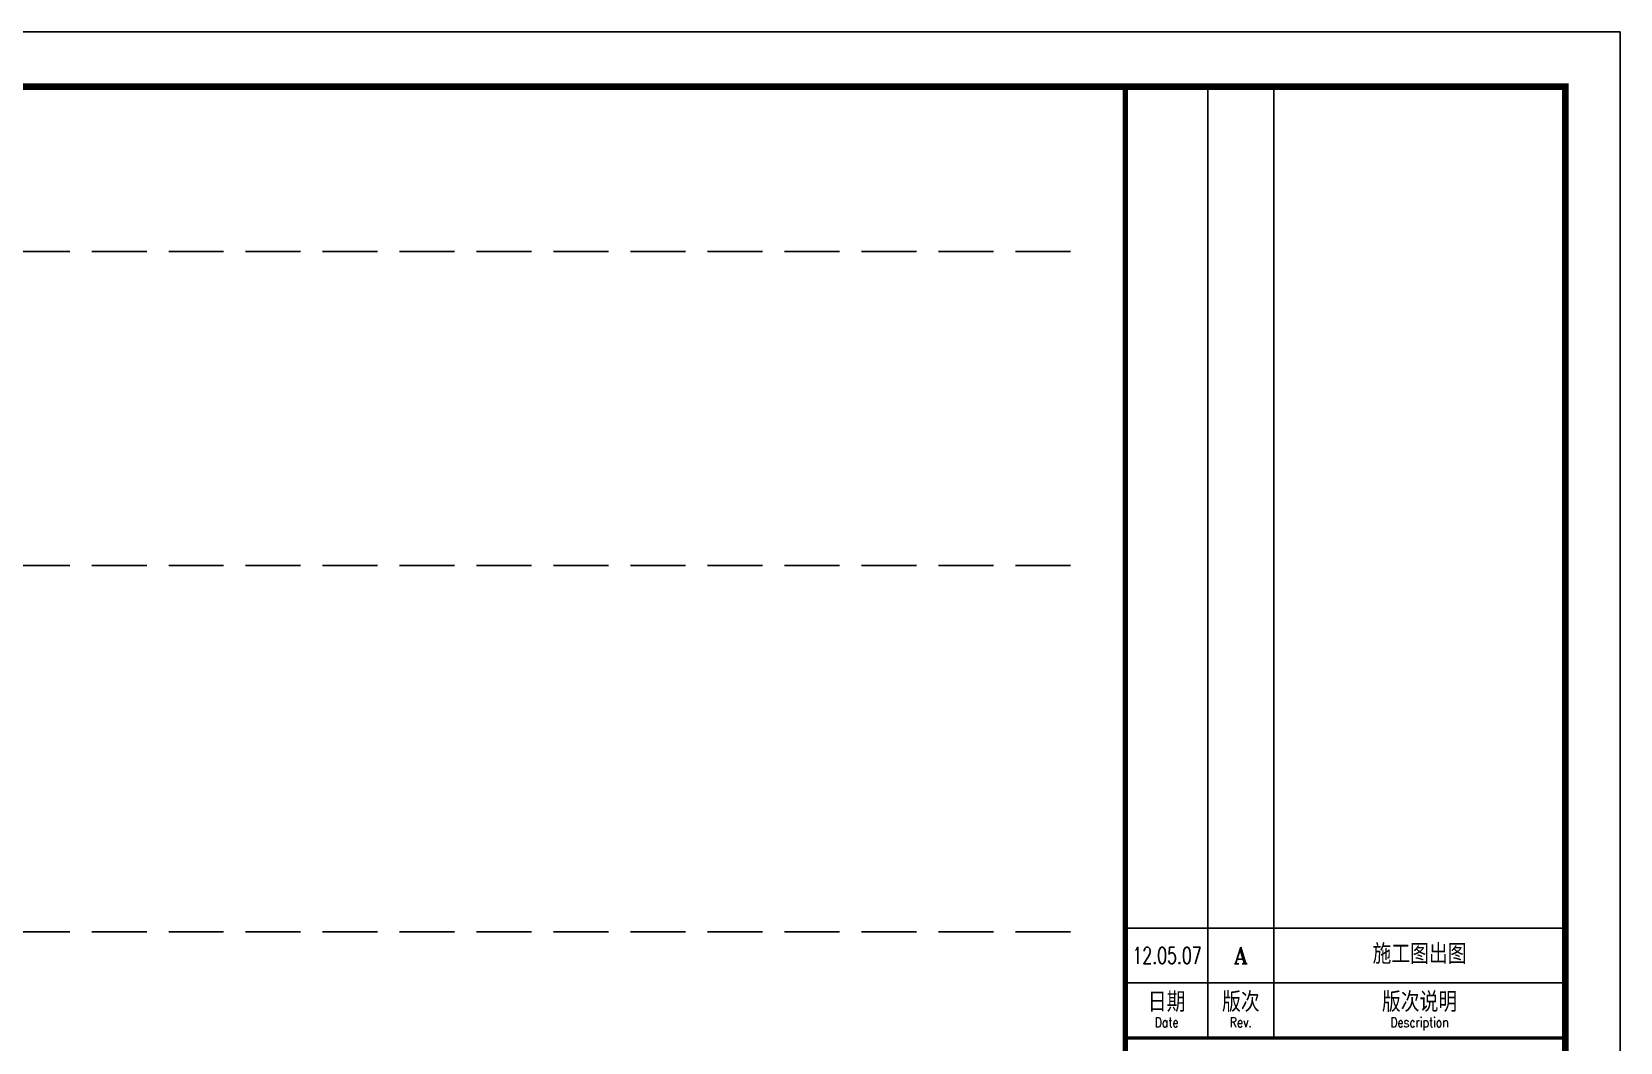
# Model space of a CAD drawing. Extents: x 913510 to 997610, y -270398 to 254224.
# Drawn here: x 968720 to 997610, y -91604 to -73227 of the extents above; entities that cross this region are included whole.
import ezdxf
from ezdxf.enums import TextEntityAlignment as Align

# ---------------------------------------------------------------- set-up
doc = ezdxf.new("R2010")
doc.units = 0
doc.header["$LTSCALE"] = 1000
doc.header["$MEASUREMENT"] = 0
doc.linetypes.add('DASH', pattern=[0.35, 0.25, -0.1])
doc.layers.add('图框', color=139, linetype='Continuous')
doc.layers.add('线路', color=6, linetype='Continuous')
doc.styles.add('TKZ1_tjhts.shx', font='tjromant.shx', dxfattribs={"bigfont": 'tjhts.shx'})
doc.styles.add('TKZ2_tjkts.shx', font='tjromant.shx', dxfattribs={"bigfont": 'tjkts.shx'})

# ---------------------------------------------------------------- blocks, each defined once
blk = doc.blocks.new('TJAD_TK_A1')
at = {"color": 0}
for p, q in [((1266.38, 940.45), (1266.38, 767.45)), ((1278.38, 940.45), (1278.38, 767.45)), ((1251.38, 777.45), (1263.38, 777.45)), ((1251.38, 777.45), (1331.38, 777.45)), ((1251.38, 767.45), (1331.38, 767.45))]:
    blk.add_line(p, q, dxfattribs=at)
for points, const_width in [([(1251.38, 940.45), (1251.38, 366.45)], 1), ([(1251.38, 767.45), (1331.38, 767.45)], 0.6)]:
    blk.add_lwpolyline(points, dxfattribs=dict(at, const_width=const_width))
at = {"layer": '图框', "color": 0}
for p, q in [((1341.38, 950.45), (500.38, 950.45)), ((1341.38, 356.45), (1341.38, 950.45)), ((1251.38, 787.45), (1331.38, 787.45))]:
    blk.add_line(p, q, dxfattribs=at)
at = {"layer": '图框', "color": 0, "const_width": 1.2}
blk.add_lwpolyline([(1331.38, 940.45), (525.38, 940.45), (525.38, 366.45), (1331.38, 366.45)], close=True, dxfattribs=at)
at = {"color": 0, "style": 'TKZ2_tjkts.shx'}
for s, p in [('日期', (1258.88, 774)), ('版次', (1272.38, 774)), ('版次说明', (1304.88, 774))]:
    blk.add_text(s, height=3.6, dxfattribs=at).set_placement(p, align=Align.MIDDLE_CENTER)
at = {"color": 0, "style": 'TKZ2_tjkts.shx', "width": 0.8}
for s, p in [('Date', (1258.88, 770.3)), ('Rev.', (1272.38, 770.3)), ('Description', (1304.88, 770.3))]:
    blk.add_text(s, height=1.8, dxfattribs=at).set_placement(p, align=Align.MIDDLE_CENTER)
at = {"layer": '图框', "color": 0, "style": 'TKZ1_tjhts.shx', "width": 0.7}
blk.add_text('12.05.07', height=3, dxfattribs=at).set_placement((1258.96, 782.45), align=Align.MIDDLE_CENTER)
at = {"layer": '图框', "color": 0, "style": 'TKZ1_tjhts.shx'}
for s, height, p in [('A', 3, (1272.38, 782.45)), ('施工图出图', 3.6, (1304.88, 782.73))]:
    blk.add_text(s, height=height, dxfattribs=at).set_placement(p, align=Align.MIDDLE_CENTER)

msp = doc.modelspace()

# ---------------------------------------------------------------- linework, layer by layer
at = {"layer": '线路', "color": 0, "linetype": 'DASH', "ltscale": 4}
for p, q in [((987610, -77221, 264), (917245, -77221, 264)), ((987610, -82932, 264), (917245, -82932, 264)), ((987610, -89598, 264), (917245, -89598, 264))]:
    msp.add_line(p, q, dxfattribs=at)

# ---------------------------------------------------------------- block references
at = {"layer": '图框', "xscale": 100, "yscale": 100, "zscale": 100}
msp.add_blockref('TJAD_TK_A1', (863472, -168272), dxfattribs=at)

doc.saveas('drawing.dxf')
